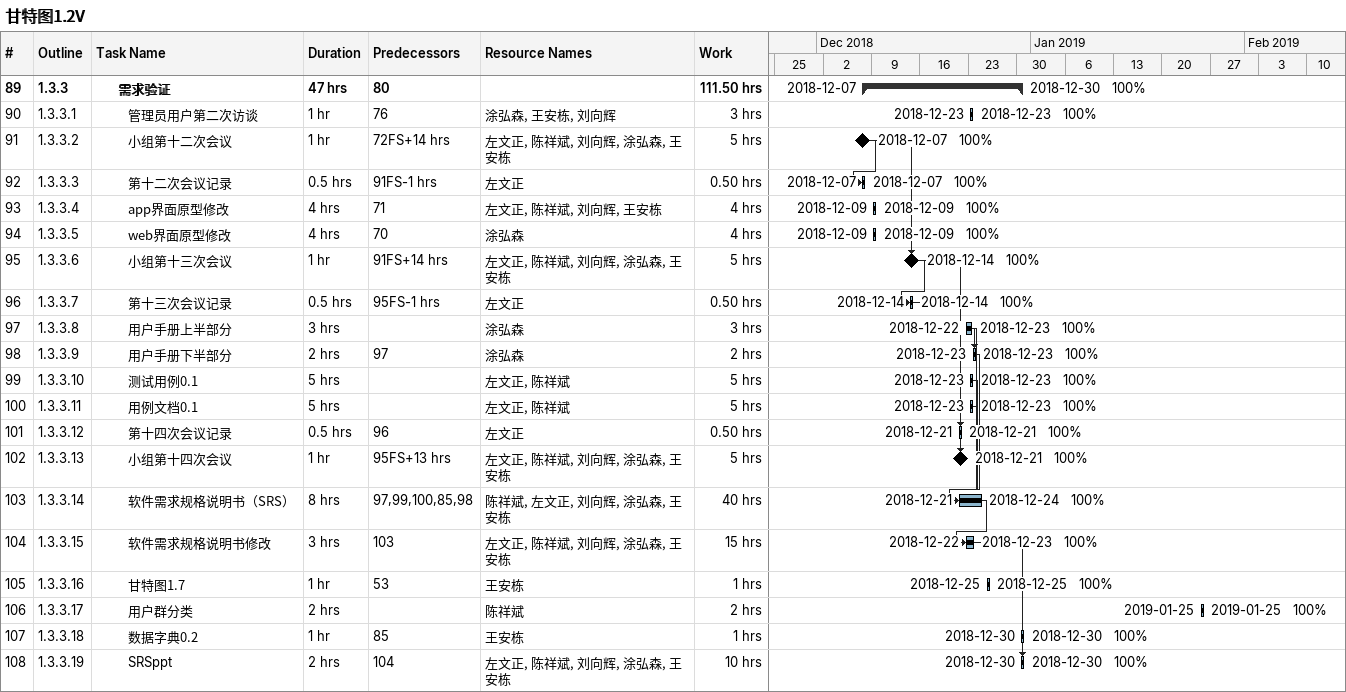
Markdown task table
甘特图1.2V

| ID | WBS | Task | Duration | Start | Finish | Predecessors | Resources | % complete | Work (h) |
|---|---|---|---|---|---|---|---|---|---|
| 89 | 1.3.3 | **需求验证** | 47h | 2018-12-07 | 2018-12-30 | 80 |  | 100 | 111.50 |
| 90 | 1.3.3.1 | 管理员用户第二次访谈 | 1h | 2018-12-23 | 2018-12-23 | 76 | 涂弘森, 王安栋, 刘向辉 | 100 | 3 |
| 91 | 1.3.3.2 | 小组第十二次会议 | 1h | 2018-12-07 | 2018-12-07 | 72FS+14h | 左文正, 陈祥斌, 刘向辉, 涂弘森, 王安栋 | 100 | 5 |
| 92 | 1.3.3.3 | 第十二次会议记录 | 0.5h | 2018-12-07 | 2018-12-07 | 91FS-1h | 左文正 | 100 | 0.50 |
| 93 | 1.3.3.4 | app界面原型修改 | 4h | 2018-12-09 | 2018-12-09 | 71 | 左文正, 陈祥斌, 刘向辉, 王安栋 | 100 | 4 |
| 94 | 1.3.3.5 | web界面原型修改 | 4h | 2018-12-09 | 2018-12-09 | 70 | 涂弘森 | 100 | 4 |
| 95 | 1.3.3.6 | 小组第十三次会议 | 1h | 2018-12-14 | 2018-12-14 | 91FS+14h | 左文正, 陈祥斌, 刘向辉, 涂弘森, 王安栋 | 100 | 5 |
| 96 | 1.3.3.7 | 第十三次会议记录 | 0.5h | 2018-12-14 | 2018-12-14 | 95FS-1h | 左文正 | 100 | 0.50 |
| 97 | 1.3.3.8 | 用户手册上半部分 | 3h | 2018-12-22 | 2018-12-23 |  | 涂弘森 | 100 | 3 |
| 98 | 1.3.3.9 | 用户手册下半部分 | 2h | 2018-12-23 | 2018-12-23 | 97 | 涂弘森 | 100 | 2 |
| 99 | 1.3.3.10 | 测试用例0.1 | 5h | 2018-12-23 | 2018-12-23 |  | 左文正, 陈祥斌 | 100 | 5 |
| 100 | 1.3.3.11 | 用例文档0.1 | 5h | 2018-12-23 | 2018-12-23 |  | 左文正, 陈祥斌 | 100 | 5 |
| 101 | 1.3.3.12 | 第十四次会议记录 | 0.5h | 2018-12-21 | 2018-12-21 | 96 | 左文正 | 100 | 0.50 |
| 102 | 1.3.3.13 | 小组第十四次会议 | 1h | 2018-12-21 | 2018-12-21 | 95FS+13h | 左文正, 陈祥斌, 刘向辉, 涂弘森, 王安栋 | 100 | 5 |
| 103 | 1.3.3.14 | 软件需求规格说明书（SRS） | 8h | 2018-12-21 | 2018-12-24 | 97, 99, 100, 85, 98 | 陈祥斌, 左文正, 刘向辉, 涂弘森, 王安栋 | 100 | 40 |
| 104 | 1.3.3.15 | 软件需求规格说明书修改 | 3h | 2018-12-22 | 2018-12-23 | 103 | 左文正, 陈祥斌, 刘向辉, 涂弘森, 王安栋 | 100 | 15 |
| 105 | 1.3.3.16 | 甘特图1.7 | 1h | 2018-12-25 | 2018-12-25 | 53 | 王安栋 | 100 | 1 |
| 106 | 1.3.3.17 | 用户群分类 | 2h | 2019-01-25 | 2019-01-25 |  | 陈祥斌 | 100 | 2 |
| 107 | 1.3.3.18 | 数据字典0.2 | 1h | 2018-12-30 | 2018-12-30 | 85 | 王安栋 | 100 | 1 |
| 108 | 1.3.3.19 | SRSppt | 2h | 2018-12-30 | 2018-12-30 | 104 | 左文正, 陈祥斌, 刘向辉, 涂弘森, 王安栋 | 100 | 10 |
